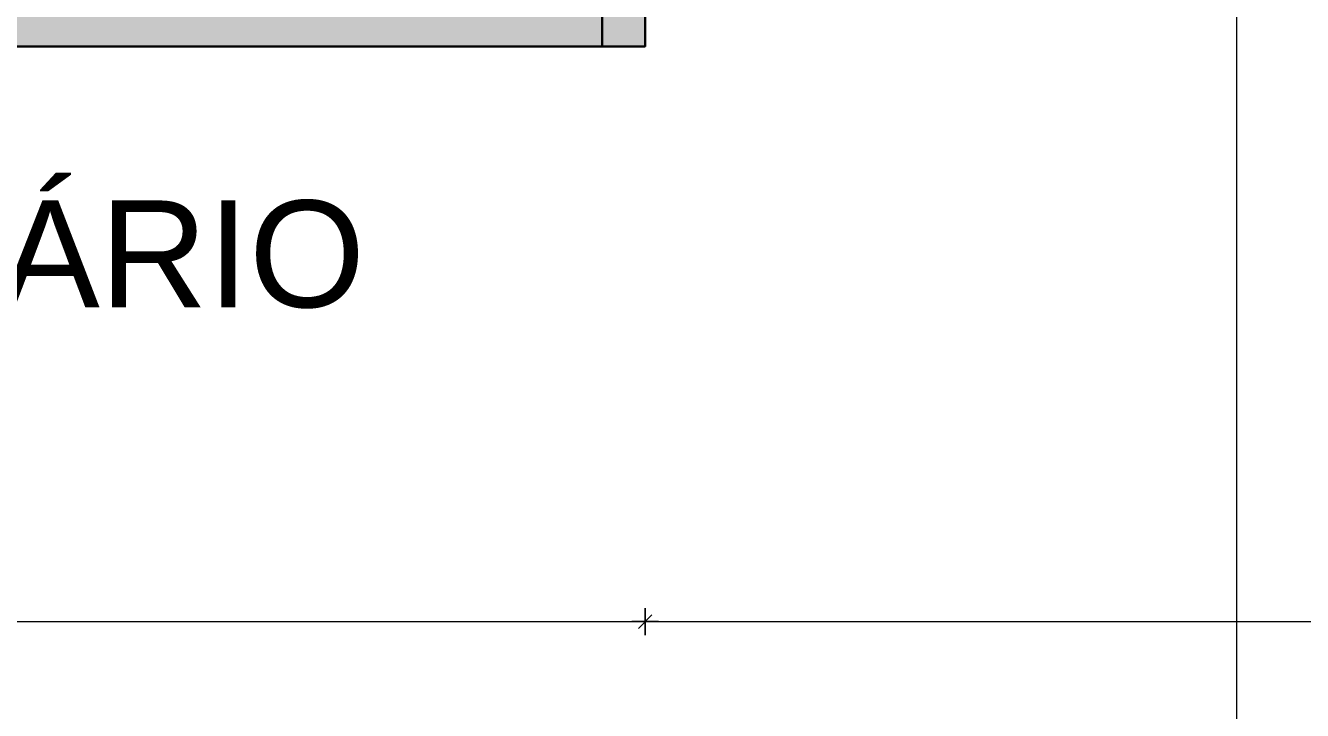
# Model space of a CAD drawing. Header units: metres. Extents: x 5 to 242, y -3 to 162.
# Drawn here: x 190.41 to 196.38, y 77.34 to 80.54 of the extents above; entities that cross this region are included whole.
import ezdxf

# ---------------------------------------------------------------- set-up
doc = ezdxf.new("R2010")
doc.units = ezdxf.units.M
doc.layers.add('1053_ARQ_BASE_MATADOURO_dwg', color=7, linetype='Continuous', lineweight=5, true_color=0x767676)
for name, color, linetype, lineweight in [('A-COTAS', 7, 'Continuous', 9), ('A-ESTRUTURA', 7, 'Continuous', 30), ('A-PAREDE', 7, 'Continuous', 30), ('A-TEXTO1', 7, 'Continuous', 5), ('A-WALL', 7, 'Continuous', 9)]:
    doc.layers.add(name, color=color, linetype=linetype, lineweight=lineweight)
doc.styles.add('Arial', font='arial.ttf', dxfattribs={"height": 0.5})

# ---------------------------------------------------------------- blocks, each defined once
blk = doc.blocks.new('1053_ARQ_BASE_MATADOURO_dwg_PU-Tick-4039619-TÉRREO 1_20')
at = {"layer": 'A-COTAS', "color": 253, "true_color": 0xaaaaaa}
for p, q in [((0, -1), (0, 1)), ((1, 0), (-1, 0)), ((-0.5, -0.5), (0.5, 0.5))]:
    blk.add_line(p, q, dxfattribs=at)
blk = doc.blocks.new('1053_ARQ_BASE_MATADOURO_dwg_arq geral tgov-4039641-TÉRREO 1_20')
at = {"layer": 'A-COTAS', "color": 253, "true_color": 0xaaaaaa}
for p, q in [((39.4661, -1.756), (39.4661, -18.3159)), ((24.2107, -5.4327), (36.6357, -5.4327)), ((36.7607, -5.4327), (48.6368, -5.4327))]:
    blk.add_line(p, q, dxfattribs=at)
at = {"layer": 'A-ESTRUTURA', "color": 253, "true_color": 0xaaaaaa, "flags": 128}
blk.add_lwpolyline([(36.6982, -2.4403), (36.4982, -2.4403), (36.4982, -2.7403), (36.6982, -2.7403)], close=True, dxfattribs=at)
at = {"layer": 'A-PAREDE', "color": 253, "true_color": 0xaaaaaa}
blk.add_line((36.4982, -2.7403), (31.1982, -2.7403), dxfattribs=at)
at = {"xscale": 0.0625, "yscale": 0.0625, "zscale": 0.0625}
blk.add_blockref('1053_ARQ_BASE_MATADOURO_dwg_PU-Tick-4039619-TÉRREO 1_20', (36.6982, -5.4327), dxfattribs=at)
at = {"xscale": 0.0625, "yscale": 0.0625, "zscale": 0.0625, "rotation": 180}
blk.add_blockref('1053_ARQ_BASE_MATADOURO_dwg_PU-Tick-4039619-TÉRREO 1_20', (36.6982, -5.4327), dxfattribs=at)
at = {"layer": 'A-TEXTO1', "insert": (25.2603, -3.4597), "char_height": 0.5, "width": 12.087952, "attachment_point": 1, "rotation": 359.9922, "line_spacing_factor": 0.941778, "style": 'Arial'}
blk.add_mtext('ADMINISTRAÇÃO / VESTIÁRIO', dxfattribs=at)
blk = doc.blocks.new('1053_ARQ_BASE_MATADOURO_dwg-3625622-TÉRREO 1_20')
blk.add_blockref('1053_ARQ_BASE_MATADOURO_dwg_arq geral tgov-4039641-TÉRREO 1_20', (130.2098, 83.186))

msp = doc.modelspace()

# ---------------------------------------------------------------- hatches: boundary and pattern name
at = {"layer": 'A-WALL', "true_color": 0xffd4aa, "transparency": 33554483}
h = msp.add_hatch(color=41, dxfattribs=at)
h.paths.add_polyline_path([(193.1568, 80.4457), (193.3068, 80.4457), (193.3068, 80.5942), (180.6083, 80.5942), (180.6083, 80.4457), (193.1068, 80.4457)])
h.paths.add_polyline_path([(180.9916, 80.5461), (180.7531, 80.555), (180.7568, 80.5703), (181.4402, 80.5614), (181.4402, 80.5461), (181.0563, 80.5461)])
h.paths.add_polyline_path([(184.8236, 80.5461), (184.2234, 80.555), (184.2234, 80.5703), (184.9105, 80.5614), (184.9068, 80.5461), (184.8868, 80.5461)])
h.paths.add_polyline_path([(183.4038, 80.5461), (183.4038, 80.5703), (184.0916, 80.5614), (184.0916, 80.5461), (183.5155, 80.5461)])
h.paths.add_polyline_path([(181.6303, 80.5461), (181.572, 80.555), (181.572, 80.5703), (182.2598, 80.5598), (182.2598, 80.5461), (182.0623, 80.5461)])
h.paths.add_polyline_path([(185.5969, 80.5501), (185.5038, 80.559), (185.5146, 80.5743), (186.4988, 80.5654), (186.4988, 80.5501), (185.8568, 80.5501)])
h.paths.add_polyline_path([(186.6306, 80.5501), (186.6306, 80.5743), (187.4009, 80.5654), (187.4009, 80.5501), (186.7396, 80.5501)])
h.paths.add_polyline_path([(188.9582, 80.5501), (188.5643, 80.559), (188.5643, 80.5743), (189.3329, 80.5654), (189.3329, 80.5501), (188.9595, 80.5501)])
h.paths.add_polyline_path([(188.4325, 80.5501), (187.8138, 80.559), (187.8138, 80.5743), (188.4325, 80.5654), (188.4325, 80.5514)])
h.paths.add_polyline_path([(189.9329, 80.5501), (189.4647, 80.559), (189.4647, 80.5743), (189.9598, 80.5654), (189.9598, 80.5501)])

# ---------------------------------------------------------------- linework, layer by layer
at = {"layer": 'A-WALL', "color": 253, "true_color": 0xaaaaaa}
msp.add_line((193.3068, 80.4457), (193.3068, 83.7457), dxfattribs=at)
at = {"layer": 'A-WALL', "color": 253, "true_color": 0xbbb2aa}
msp.add_line((180.6068, 80.4457), (193.3068, 80.4457), dxfattribs=at)

# ---------------------------------------------------------------- block references
at = {"layer": '1053_ARQ_BASE_MATADOURO_dwg', "color": 253, "true_color": 0xaaaaaa}
msp.add_blockref('1053_ARQ_BASE_MATADOURO_dwg-3625622-TÉRREO 1_20', (26.3988, 0), dxfattribs=at)

doc.saveas('drawing.dxf')
